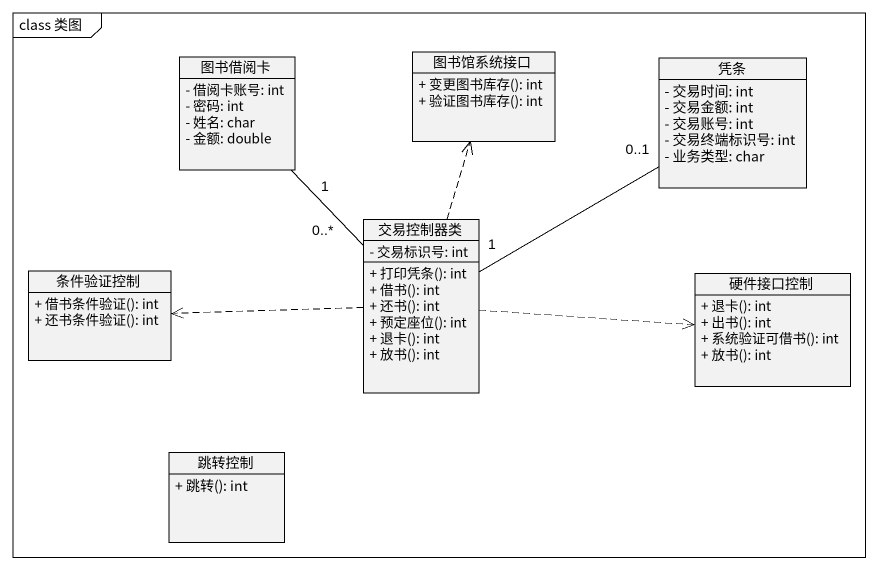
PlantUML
@startuml
mainframe class 类图
hide circle
hide empty members
skinparam classAttributeIconSize 0
class 图书借阅卡 {
  - 借阅卡账号: int
  - 密码: int
  - 姓名: char
  - 金额: double
}
class 图书馆系统接口 {
  + 变更图书库存(): int
  + 验证图书库存(): int
}
class 凭条 {
  - 交易时间: int
  - 交易金额: int
  - 交易账号: int
  - 交易终端标识号: int
  - 业务类型: char
}
class 交易控制器类 {
  - 交易标识号: int
  + 打印凭条(): int
  + 借书(): int
  + 还书(): int
  + 预定座位(): int
  + 退卡(): int
  + 放书(): int
}
class 条件验证控制 {
  + 借书条件验证(): int
  + 还书条件验证(): int
}
class 硬件接口控制 {
  + 退卡(): int
  + 出书(): int
  + 系统验证可借书(): int
  + 放书(): int
}
class 跳转控制 {
  + 跳转(): int
}
交易控制器类 "0..*" -up- "1" 图书借阅卡
交易控制器类 .up.> 图书馆系统接口
交易控制器类 "1" -right- "0..1" 凭条
交易控制器类 .left.> 条件验证控制
交易控制器类 .right.> 硬件接口控制
@enduml
